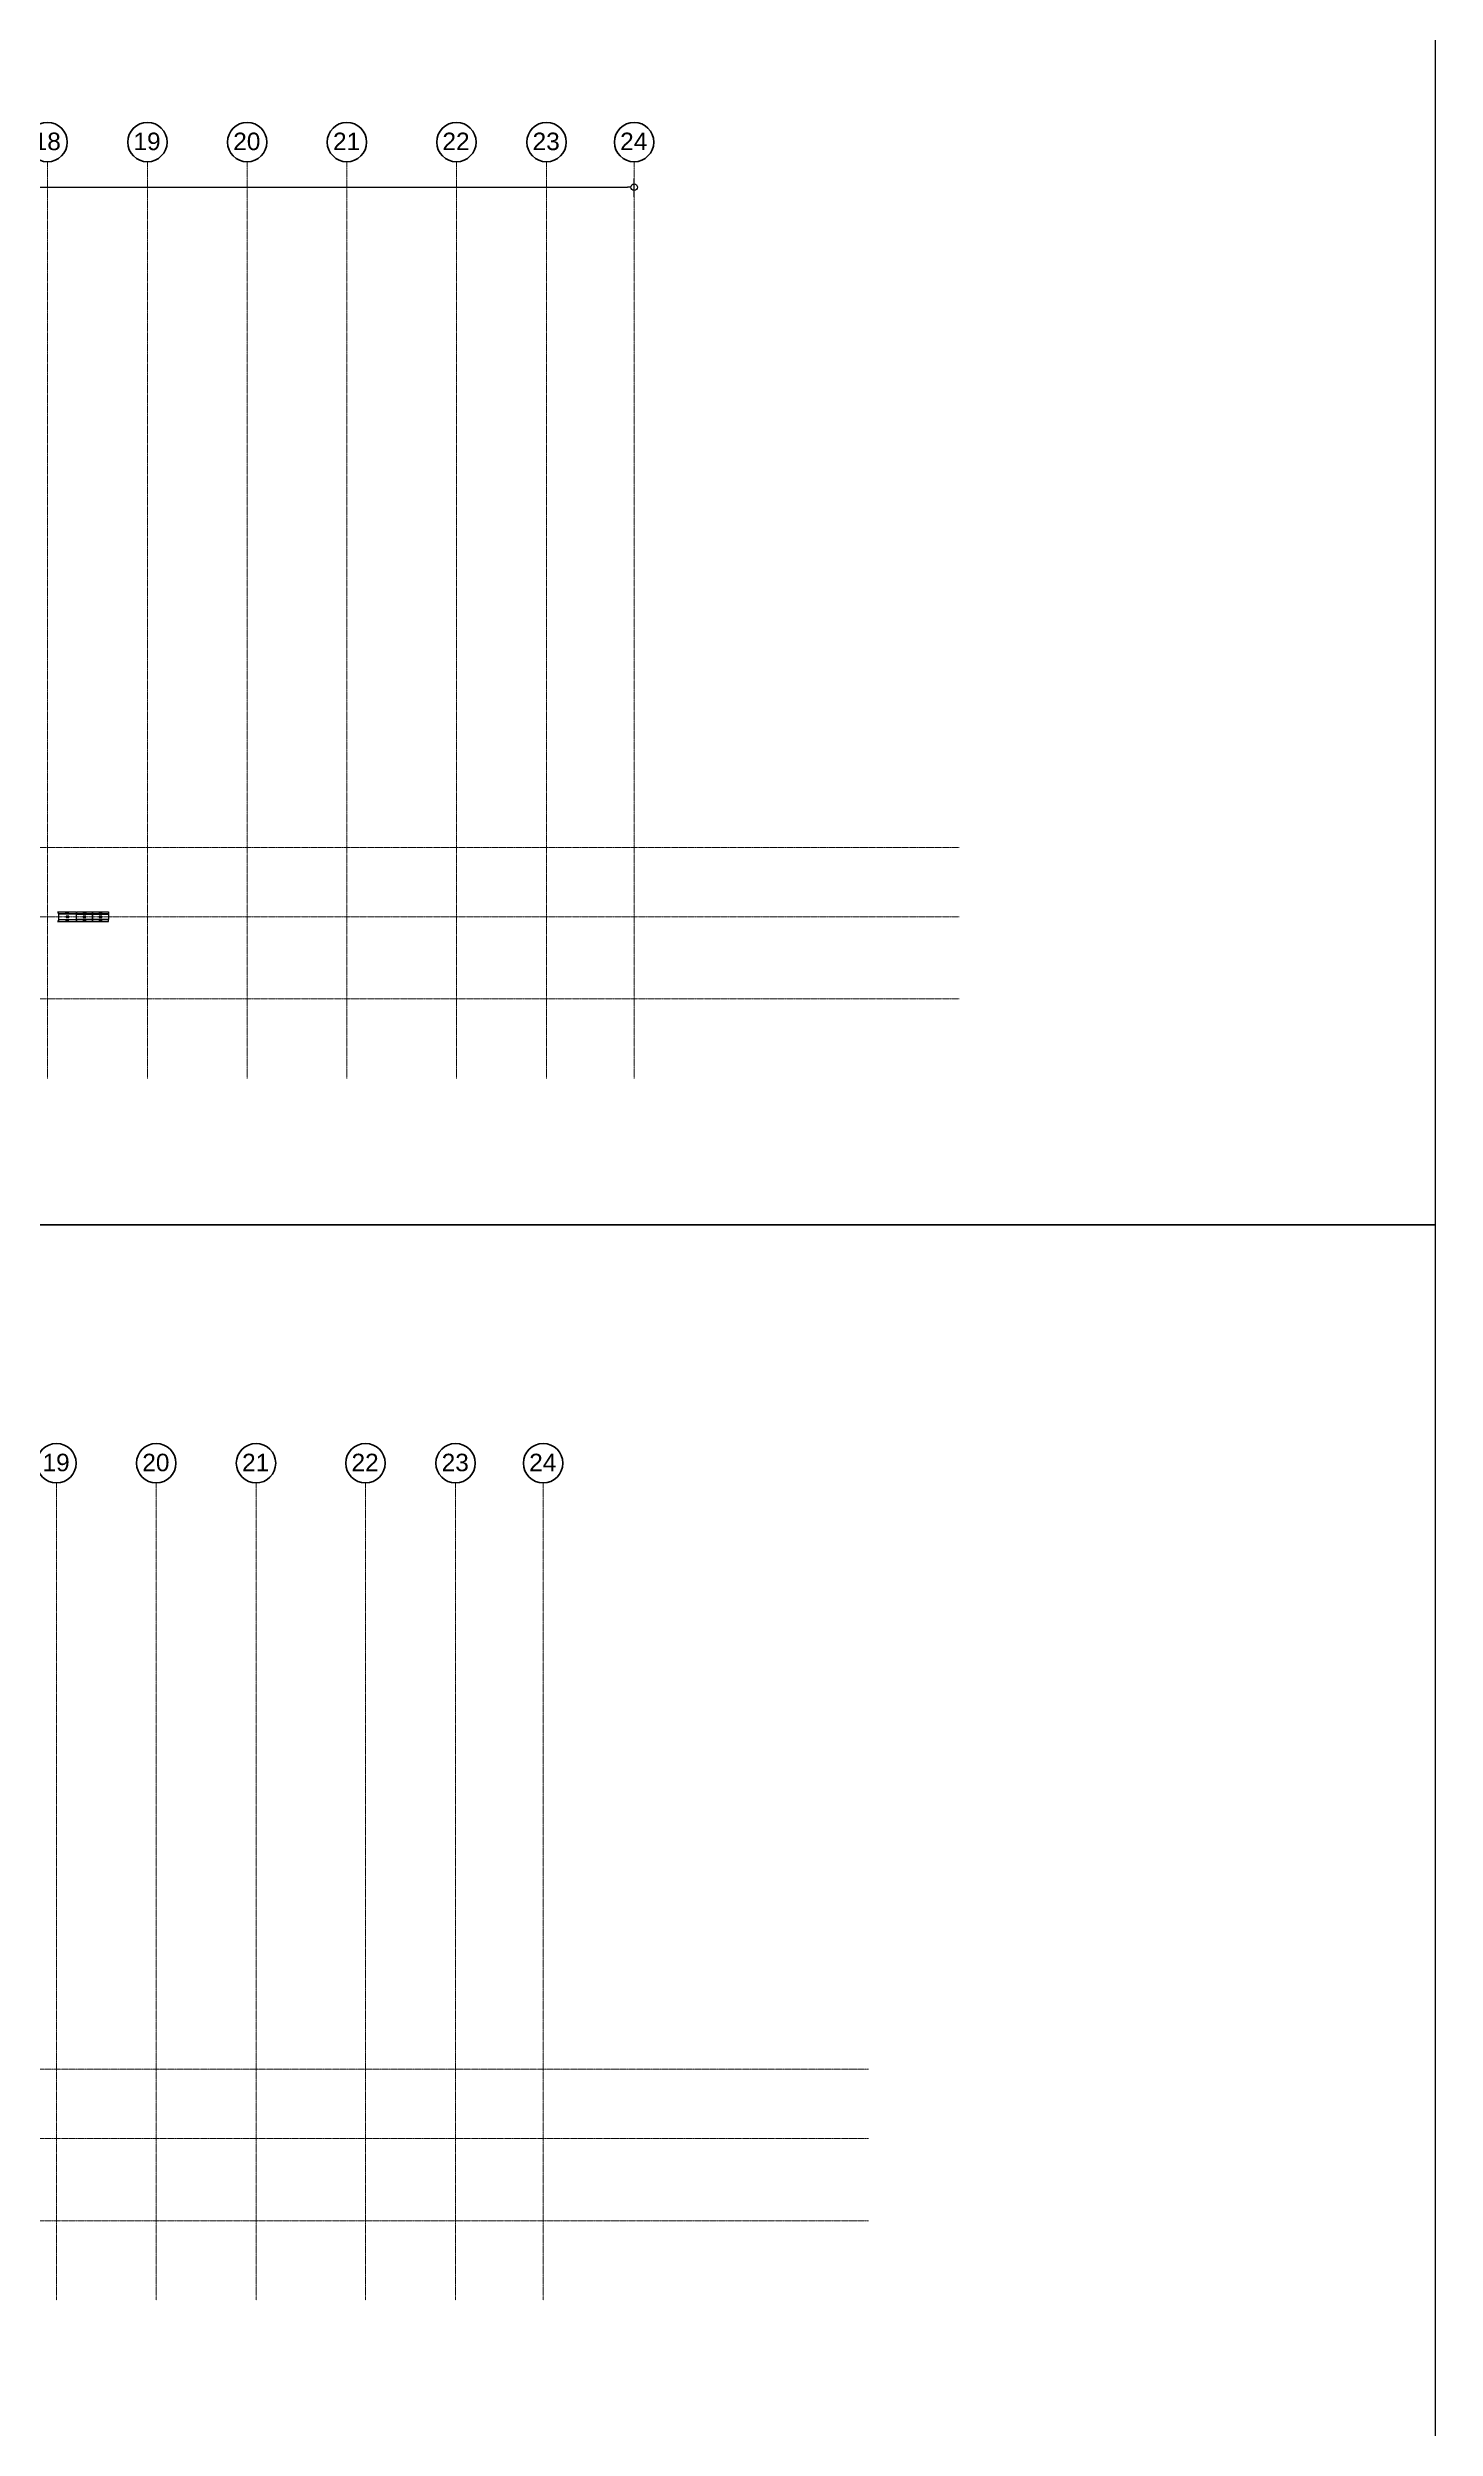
# Model space of a CAD drawing. Header units: millimetres. Extents: x -70132 to 394080, y -1879526 to 121974.
# Drawn here: x 197816 to 356364, y -587329 to -315455 of the extents above; entities that cross this region are included whole.
import ezdxf
from ezdxf.enums import TextEntityAlignment as Align

# ---------------------------------------------------------------- set-up
doc = ezdxf.new("R2010")
doc.units = ezdxf.units.MM
doc.linetypes.add('DPA_Grid _ Level 100', pattern=[10, 5.5, -1.6, 1.3, -1.6])
for name, color, linetype in [('009 - AHP_06_DATA_TEXT', 3, 'Continuous'), ('009 - AHP_06_PANEL_MAIN_COLOR_1', 3, 'Continuous'), ('C0x_300HK_CODE_DEF_SUB', 250, 'Continuous')]:
    doc.layers.add(name, color=color, linetype=linetype)
for name, color, linetype, lineweight in [('A-ANNO-DIMS', 1, 'Continuous', 9), ('S-GRID', 251, 'Continuous', 9), ('S-GRID-IDEN', 3, 'Continuous', 50)]:
    doc.layers.add(name, color=color, linetype=linetype, lineweight=lineweight)
doc.styles.add('Arial', font='arial.ttf', dxfattribs={"height": 1500})
doc.styles.add('Arial_1', font='arial.ttf', dxfattribs={"height": 2000})
doc.styles.add('Arial_2', font='arial.ttf', dxfattribs={"height": 3})
doc.dimstyles.new('DPA-DIM-3_0_C-C', dxfattribs={"dimscale": 304.8, "dimtxt": 1530.3891, "dimasz": 2.46063, "dimexe": 3.28084, "dimexo": 0.0625, "dimgap": 0.82021, "dimtad": 1, "dimdec": 0, "dimzin": 0, "dimdsep": 46, "dimtxsty": 'Arial_2', "dimblk1": 'DOTBLANK', "dimblk2": 'DOTBLANK', "dimsah": 1, "dimcen": 0.09, "dimdle": 3.28084, "dimadec": 8, "dimazin": 0, "dimtfac": 1, "dimtdec": 4, "dimtix": 1, "dimtmove": 0, "dimatfit": 3, "dimfxl": 6.56168, "dimfxlon": 1, "dimtvp": 1, "dimtolj": 1, "dimtzin": 0, "dimarcsym": 2})

# ---------------------------------------------------------------- blocks, each defined once
blk = doc.blocks.new('Grid - 100 Scale-586761-03-CONCOURSE LEVEL - REFLECTED CEILING 1_500')
at = {"layer": 'S-GRID-IDEN'}
blk.add_circle((0, 0), 4.5, dxfattribs=at)
blk = doc.blocks.new('_DotBlank')
at = {"color": 0, "linetype": 'ByBlock', "lineweight": -2}
blk.add_line((-0.5, 0), (-1, 0), dxfattribs=at)
blk.add_circle((0, 0), 0.5, dxfattribs=at)
blk = doc.blocks.new('*D689')
at = {"layer": 'A-ANNO-DIMS', "color": 0, "lineweight": -2, "transparency": 16777216}
for p, q in [((-85660, 82208), (-85660, 84309)), ((169600, 82208), (169600, 84309)), ((-84910, 83309), (168850, 83309))]:
    blk.add_line(p, q, dxfattribs=at)
at = {"layer": 'Defpoints', "color": 0, "transparency": 16777216}
for p in [(-85660, 82189), (169600, 83309), (169600, 82189)]:
    blk.add_point(p, dxfattribs=at)
at = {"layer": 'A-ANNO-DIMS', "color": 0, "lineweight": -2, "transparency": 16777216, "xscale": 750, "yscale": 750, "zscale": 750, "rotation": 180}
blk.add_blockref('_DotBlank', (-85660, 83309), dxfattribs=at)
at = {"layer": 'A-ANNO-DIMS', "color": 0, "lineweight": -2, "transparency": 16777216, "xscale": 750, "yscale": 750, "zscale": 750}
blk.add_blockref('_DotBlank', (169600, 83309), dxfattribs=at)
at = {"layer": 'A-ANNO-DIMS', "color": 0, "transparency": 16777216, "insert": (41970, 84580), "char_height": 2000, "width": 8306.48, "attachment_point": 5, "style": 'Arial_1'}
blk.add_mtext('\\A1;255260', dxfattribs=at)
blk = doc.blocks.new('000_CKST-FAMELINE_CEILING06_CODE_PANEL')
at = {"layer": 'C0x_300HK_CODE_DEF_SUB', "color": 0}
for points in [[(-3000, 4885), (-2775, 4885), (-2775, 5110), (-3000, 5110)], [(-2775, 1435), (2775, 1435), (2775, 4885), (-2775, 4885)], [(-2775, 1885), (2775, 1885), (2775, 2335), (-2775, 2335)], [(-2775, 1435), (2775, 1435), (2775, 1885), (-2775, 1885)], [(-2775, 985), (2775, 985), (2775, 1435), (-2775, 1435)], [(-2775, 535), (2775, 535), (2775, 985), (-2775, 985)], [(-2775, 85), (2775, 85), (2775, 535), (-2775, 535)], [(-2775, -365), (2775, -365), (2775, 85), (-2775, 85)], [(2775, 4885), (3000, 4885), (3000, 5110), (2775, 5110)], [(-3000, -5110), (-2775, -5110), (-2775, -4885), (-3000, -4885)], [(-2775, -815), (2775, -815), (2775, -365), (-2775, -365)], [(-2775, -1265), (2775, -1265), (2775, -815), (-2775, -815)], [(-2775, -1715), (2775, -1715), (2775, -1265), (-2775, -1265)], [(-2775, -2165), (2775, -2165), (2775, -1715), (-2775, -1715)], [(-2775, -2615), (2775, -2615), (2775, -2165), (-2775, -2165)], [(-2775, -3065), (2775, -3065), (2775, -2615), (-2775, -2615)], [(-2775, -3515), (2775, -3515), (2775, -3065), (-2775, -3065)], [(-2775, -3965), (2775, -3965), (2775, -3515), (-2775, -3515)], [(-2775, -4415), (2775, -4415), (2775, -3965), (-2775, -3965)], [(-2775, -4865), (2775, -4865), (2775, -4415), (-2775, -4415)], [(2775, -5110), (3000, -5110), (3000, -4885), (2775, -4885)]]:
    blk.add_lwpolyline(points, close=True, dxfattribs=at)
at = {"layer": 'C0x_300HK_CODE_DEF_SUB', "color": 0, "style": 'Arial'}
for s, p in [('panel_code_name', (-2625, 4580)), ('panel_matt_type', (-2625, 2030)), ('panel_no', (-2625, 1580)), ('panel_name', (-2625, 1130)), ('panel_length', (-2625, 680)), ('panel_length_1', (-2625, 230)), ('panel_length_2', (-2625, -220)), (':', (17, 4580)), (':', (17, 2030)), (':', (17, 1580)), (':', (17, 1130)), (':', (17, 680)), (':', (17, 211)), ('panel_width', (-2625, -670)), ('panel_width_2', (-2625, -1120)), ('panel_width_3', (-2625, -1570)), ('panel_color', (-2625, -2020)), ('panel_shape', (-2625, -2470)), ('panel_add-on', (-2625, -2920)), ('panel_date-create', (-2625, -3370)), ('panel_station', (-2625, -3820)), ('panel_level', (-2625, -4270)), ('panel_zone', (-2625, -4720)), (':', (17, -220)), (':', (17, -670)), (':', (17, -1120)), (':', (17, -1570)), (':', (17, -2020)), (':', (17, -2470)), (':', (17, -2920)), (':', (17, -3370)), (':', (17, -3820)), (':', (17, -4270)), (':', (17, -4720))]:
    blk.add_text(s, height=225, dxfattribs=at).set_placement(p)
blk.add_attdef('panel_code_name', text='', height=225, dxfattribs=at).set_placement((179, 4805), align=Align.TOP_LEFT)
for tag, p in [('panel_matt_type', (179, 2030)), ('panel_no', (179, 1580)), ('panel_name', (179, 1130)), ('panel_length', (179, 680)), ('panel_length_2', (179, 230)), ('panel_length_3', (179, -220)), ('panel_width', (179, -670)), ('panel_width_2', (179, -1120)), ('panel_width_3', (179, -1570)), ('panel_color', (179, -2020)), ('panel_shape', (179, -2470)), ('panel_add-on', (179, -2920)), ('panel_date-create', (179, -3370)), ('panel_station', (179, -3820)), ('panel_level', (179, -4270)), ('panel_zone', (179, -4720))]:
    blk.add_attdef(tag, p, '', height=225, dxfattribs=at)
blk = doc.blocks.new('Grid - 100 Scale-586761-UPPER PLATFORM LEVEL - REFLECTED CEILING')
at = {"layer": 'S-GRID-IDEN'}
blk.add_circle((0, 0), 4.5, dxfattribs=at)
blk = doc.blocks.new('A$C8cf0ffd2')
at = {"layer": 'S-GRID', "linetype": 'DPA_Grid _ Level 100'}
for p, q in [((114000, -18460.1), (114000, 74877.1)), ((125400, -18460.1), (125400, 74877.1)), ((136800, -18460.1), (136800, 74877.1)), ((149300, -18460.1), (149300, 74877.1)), ((159600, -18460.1), (159600, 74877.1)), ((169600, -18460.1), (169600, 74877.1)), ((206752.4, 7930), (-116311.4, 7930)), ((206752.4, 0), (-116311.4, 0)), ((206752.4, -9385), (-116311.4, -9385))]:
    blk.add_line(p, q, dxfattribs=at)
at = {"layer": 'S-GRID-IDEN', "xscale": 499.9999999999994, "yscale": 499.9999999999994, "zscale": 499.9999999999994}
for p in [(114000, 77127.1), (125400, 77127.1), (136800, 77127.1), (149300, 77127.1), (159600, 77127.1), (169600, 77127.1)]:
    blk.add_blockref('Grid - 100 Scale-586761-UPPER PLATFORM LEVEL - REFLECTED CEILING', p, dxfattribs=at)
at = {"layer": 'S-GRID-IDEN', "lineweight": 9, "char_height": 2000, "width": 3767.931, "attachment_point": 1, "style": 'Arial_1'}
for s, insert in [('19', (112406, 78206.6)), ('20', (123806, 78206.6)), ('21', (135206, 78206.6)), ('22', (147706, 78206.6)), ('23', (158006, 78206.6)), ('24', (168006, 78206.6))]:
    blk.add_mtext(s, dxfattribs=dict(at, insert=insert))
blk = doc.blocks.new('A$C5f3c2f01')
at = {"layer": 'S-GRID', "linetype": 'DPA_Grid _ Level 100'}
for p, q in [((102600, -18460.1), (102600, 86222.4)), ((114000, -18460.1), (114000, 86222.4)), ((125400, -18460.1), (125400, 86222.4)), ((136800, -18460.1), (136800, 86222.4)), ((149300, -18460.1), (149300, 86222.4)), ((159600, -18460.1), (159600, 86222.4)), ((169600, -18460.1), (169600, 86222.4)), ((206752.4, 7930), (-116311.4, 7930)), ((206752.4, 0), (-116311.4, 0)), ((206752.4, -9385), (-116311.4, -9385))]:
    blk.add_line(p, q, dxfattribs=at)
at = {"layer": 'S-GRID-IDEN', "xscale": 499.9999999999994, "yscale": 499.9999999999994, "zscale": 499.9999999999994}
for p in [(102600, 88472.4), (114000, 88472.4), (125400, 88472.4), (136800, 88472.4), (149300, 88472.4), (159600, 88472.4), (169600, 88472.4)]:
    blk.add_blockref('Grid - 100 Scale-586761-03-CONCOURSE LEVEL - REFLECTED CEILING 1_500', p, dxfattribs=at)
at = {"layer": 'S-GRID-IDEN', "lineweight": 9, "char_height": 2000, "width": 3767.931, "attachment_point": 1, "style": 'Arial'}
for s, insert in [('18', (101006, 89551.9)), ('19', (112406, 89551.9)), ('20', (123806, 89551.9)), ('21', (135206, 89551.9)), ('22', (147706, 89551.9)), ('23', (158006, 89551.9)), ('24', (168006, 89551.9))]:
    blk.add_mtext(s, dxfattribs=dict(at, insert=insert))
at = {"layer": 'A-ANNO-DIMS'}
dim = blk.add_linear_dim(base=(169600, 83309.3), p1=(-85660, 82188.7), p2=(169600, 82188.7), dimstyle='DPA-DIM-3_0_C-C', override={"dimpost": '<>', "dimtxsty": 'Arial_1', "dimfxl": 255260}, dxfattribs=at)
dim.commit()
dim.dimension.update_dxf_attribs({"geometry": '*D689', "text_midpoint": (41970, 83309.3), "dimtype": 128})

msp = doc.modelspace()

# ---------------------------------------------------------------- linework, layer by layer
at = {"color": 2}
for points in [[(-66720.1, -449883.1), (356364.1, -449883.1), (356364.1, -306918.9), (-66720.1, -306918.9)], [(-66720.1, -592847.4), (356364.1, -592847.4), (356364.1, -449883.1), (-66720.1, -449883.1)]]:
    msp.add_lwpolyline(points, close=True, dxfattribs=at)
for p in [(200083.2, -414713), (202028.2, -414713), (203853.2, -414713)]:
    msp.add_point(p)
at = {"layer": '009 - AHP_06_PANEL_MAIN_COLOR_1'}
for points in [[(199050.7, -414363), (199050.7, -414259.2), (198954.6, -414163), (201090.7, -414163), (201090.7, -414363)], [(201115.7, -415263), (201115.7, -415063), (199050.7, -415063), (199050.7, -415166.9), (198954.6, -415263)], [(201115.7, -415013), (201115.7, -414413), (199050.7, -414413), (199050.7, -415013)], [(202940.7, -414413), (202940.7, -415013), (201115.7, -415013), (201115.7, -414413)], [(201115.7, -415063), (201115.7, -415263), (202940.7, -415263), (202940.7, -415063)], [(202940.7, -414163), (202940.7, -414363), (201140.7, -414363), (201140.7, -414163)], [(204765.7, -414163), (204765.7, -414363), (202940.7, -414363), (202940.7, -414163)], [(204765.7, -414413), (204765.7, -415013), (202940.7, -415013), (202940.7, -414413)], [(202940.7, -415063), (202940.7, -415263), (204765.7, -415263), (204765.7, -415063)]]:
    msp.add_lwpolyline(points, close=True, dxfattribs=at)

# ---------------------------------------------------------------- block references
for name, p in [('A$C5f3c2f01', (95216.2, -414713)), ('A$C8cf0ffd2', (84827.6, -554233.4))]:
    msp.add_blockref(name, p)
at = {"layer": '009 - AHP_06_DATA_TEXT', "xscale": 0.03, "yscale": 0.03, "zscale": 0.03, "rotation": 90}
for p, values in [((200022.7, -414263), {'panel_matt_type': 'C06_TZP', 'panel_length': '2136.14718324156', 'panel_width': '200'}), ((200035.2, -415163), {'panel_matt_type': 'C06_TZP', 'panel_length': '2161.14718324156', 'panel_width': '200'}), ((200083.2, -414713), {'panel_length': '2065', 'panel_width': '599.999999998952'}), ((202028.2, -414713), {'panel_length': '1825', 'panel_width': '600'}), ((202028.2, -415163), {'panel_length': '1825', 'panel_width': '199.999999887659'}), ((202040.7, -414263), {'panel_length': '1800', 'panel_width': '199.999999887659'}), ((203853.2, -414263), {'panel_length': '1825', 'panel_width': '199.999999887659'}), ((203853.2, -414713), {'panel_length': '1825', 'panel_width': '600'}), ((203853.2, -415163), {'panel_length': '1825', 'panel_width': '199.999999887659'})]:
    msp.add_blockref('000_CKST-FAMELINE_CEILING06_CODE_PANEL', p, dxfattribs=at).add_auto_attribs(values)

doc.saveas('drawing.dxf')
